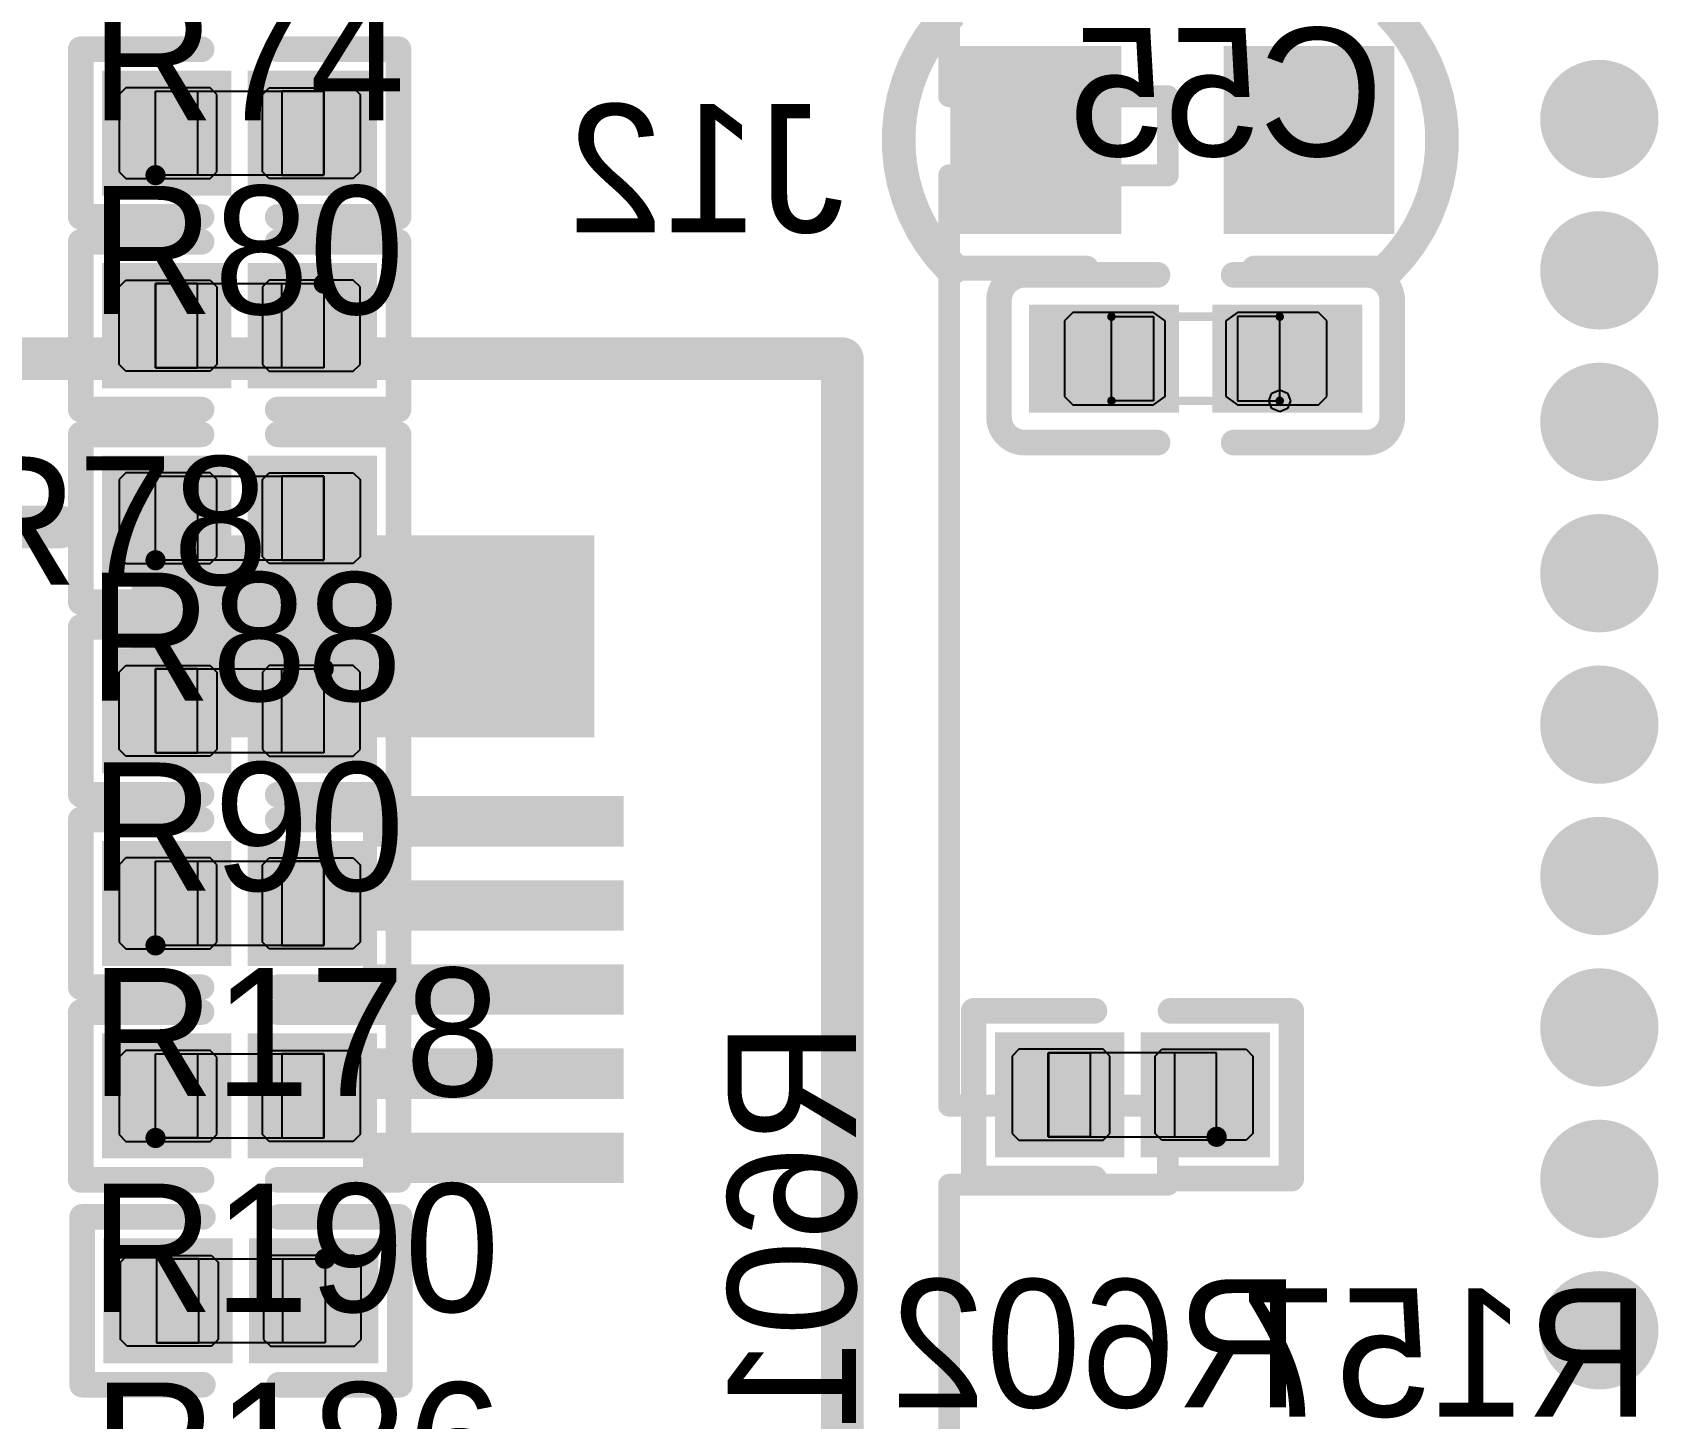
# Model space of a CAD drawing. Header units: millimetres. Extents: x 892 to 1144, y 1011 to 1123.
# Drawn here: x 937.96 to 947.63, y 1086.83 to 1095.06 of the extents above; entities that cross this region are included whole.
import ezdxf

# ---------------------------------------------------------------- set-up
doc = ezdxf.new("R2010")
doc.units = ezdxf.units.MM
for name, color, linetype in [('BottomLayer', 5, 'Continuous'), ('BottomOverlay', 54, 'Continuous'), ('BottomPaste', 16, 'Continuous'), ('BottomSolder', 6, 'Continuous'), ('Mechanical12', 56, 'Continuous'), ('Mechanical15', 56, 'Continuous'), ('Mechanical4', 56, 'Continuous'), ('Mechanical5', 56, 'Continuous'), ('Mechanical6', 56, 'Continuous'), ('TopLayer', 1, 'Continuous'), ('TopOverlay', 2, 'Continuous'), ('TopPaste', 8, 'Continuous'), ('TopSolder', 216, 'Continuous')]:
    doc.layers.add(name, color=color, linetype=linetype)

msp = doc.modelspace()

# ---------------------------------------------------------------- linework, layer by layer
at = {"layer": 'BottomLayer'}
for points in [[(944.3314, 1093.9678), (944.3314, 1094.8822), (943.5186, 1093.9678), (943.5186, 1094.8822)], [(945.9554, 1093.9678), (945.9554, 1094.8822), (945.1426, 1093.9678), (945.1426, 1094.8822)], [(944.725, 1093.395), (943.9349, 1093.395), (944.725, 1092.855), (943.9349, 1092.855)], [(945.8151, 1093.395), (945.025, 1093.395), (945.8151, 1092.855), (945.025, 1092.855)], [(941.3, 1090.875), (941.3, 1092.075), (938.55, 1090.875), (938.55, 1092.075)], [(941.475, 1090.225), (941.475, 1090.525), (939.925, 1090.225), (939.925, 1090.525)], [(941.475, 1089.725), (941.475, 1090.025), (939.925, 1089.725), (939.925, 1090.025)], [(941.475, 1089.225), (941.475, 1089.525), (939.925, 1089.225), (939.925, 1089.525)], [(941.475, 1088.725), (941.475, 1089.025), (939.925, 1088.725), (939.925, 1089.025)], [(944.35, 1089.02), (943.7844, 1089.02), (944.35, 1088.48), (943.7844, 1088.48)], [(945.2156, 1089.02), (944.65, 1089.02), (945.2156, 1088.48), (944.65, 1088.48)], [(941.475, 1088.225), (941.475, 1088.525), (939.925, 1088.225), (939.925, 1088.525)]]:
    msp.add_solid(points, dxfattribs=at)
at = {"layer": 'BottomOverlay'}
for points, const_width in [([(943.425, 1093.663, -0.414214), (943.425, 1095.187)], 0.2), ([(946.025, 1095.187, -0.414214), (946.025, 1093.663)], 0.2), ([(943.7063, 1093.4712, -0.414214), (943.8587, 1093.6236)], 0.1524), ([(945.8913, 1093.6236, -0.414214), (946.0437, 1093.4712)], 0.1524), ([(943.8587, 1092.6264, -0.414214), (943.7063, 1092.7788)], 0.1524), ([(946.0437, 1092.7788, -0.414214), (945.8913, 1092.6264)], 0.1524)]:
    msp.add_lwpolyline(points, format="xyb", dxfattribs=dict(at, const_width=const_width))
for points, const_width in [([(943.375, 1093.663, 1), (943.475, 1093.663, 1)], 0.1), ([(943.3875, 1093.663, 1), (943.4625, 1093.663, 1)], 0.075), ([(943.8206, 1093.6236, 1), (943.8968, 1093.6236, 1)], 0.0762), ([(943.8206, 1093.6236, 1), (943.8968, 1093.6236, 1)], 0.0762), ([(944.1875, 1093.663, 1), (944.2625, 1093.663, 1)], 0.075), ([(944.6107, 1093.6236, 1), (944.6869, 1093.6236, 1)], 0.0762), ([(945.0631, 1093.6236, 1), (945.1393, 1093.6236, 1)], 0.0762), ([(945.1875, 1093.663, 1), (945.2625, 1093.663, 1)], 0.075), ([(945.8532, 1093.6236, 1), (945.9294, 1093.6236, 1)], 0.0762), ([(945.8532, 1093.6236, 1), (945.9294, 1093.6236, 1)], 0.0762), ([(945.975, 1093.663, 1), (946.075, 1093.663, 1)], 0.1), ([(945.9875, 1093.663, 1), (946.0625, 1093.663, 1)], 0.075), ([(943.6682, 1093.4712, 1), (943.7444, 1093.4712, 1)], 0.0762), ([(943.6682, 1093.4712, 1), (943.7444, 1093.4712, 1)], 0.0762), ([(946.0056, 1093.4712, 1), (946.0818, 1093.4712, 1)], 0.0762), ([(946.0056, 1093.4712, 1), (946.0818, 1093.4712, 1)], 0.0762), ([(943.6682, 1092.7788, 1), (943.7444, 1092.7788, 1)], 0.0762), ([(943.6682, 1092.7788, 1), (943.7444, 1092.7788, 1)], 0.0762), ([(946.0056, 1092.7788, 1), (946.0818, 1092.7788, 1)], 0.0762), ([(946.0056, 1092.7788, 1), (946.0818, 1092.7788, 1)], 0.0762), ([(943.8206, 1092.6264, 1), (943.8968, 1092.6264, 1)], 0.0762), ([(943.8206, 1092.6264, 1), (943.8968, 1092.6264, 1)], 0.0762), ([(944.6107, 1092.6264, 1), (944.6869, 1092.6264, 1)], 0.0762), ([(945.0631, 1092.6264, 1), (945.1393, 1092.6264, 1)], 0.0762), ([(945.8532, 1092.6264, 1), (945.9294, 1092.6264, 1)], 0.0762), ([(945.8532, 1092.6264, 1), (945.9294, 1092.6264, 1)], 0.0762), ([(938.0615, 1092.125, 1), (938.1885, 1092.125, 1)], 0.127), ([(943.5177, 1089.2486, 1), (943.5939, 1089.2486, 1)], 0.0762), ([(943.5177, 1089.2486, 1), (943.5939, 1089.2486, 1)], 0.0762), ([(944.2357, 1089.2486, 1), (944.3119, 1089.2486, 1)], 0.0762), ([(944.6881, 1089.2486, 1), (944.7643, 1089.2486, 1)], 0.0762), ([(945.4061, 1089.2486, 1), (945.4823, 1089.2486, 1)], 0.0762), ([(945.4061, 1089.2486, 1), (945.4823, 1089.2486, 1)], 0.0762), ([(943.5177, 1088.2514, 1), (943.5939, 1088.2514, 1)], 0.0762), ([(943.5177, 1088.2514, 1), (943.5939, 1088.2514, 1)], 0.0762), ([(944.2357, 1088.2514, 1), (944.3119, 1088.2514, 1)], 0.0762), ([(944.6881, 1088.2514, 1), (944.7643, 1088.2514, 1)], 0.0762), ([(945.4061, 1088.2514, 1), (945.4823, 1088.2514, 1)], 0.0762), ([(945.4061, 1088.2514, 1), (945.4823, 1088.2514, 1)], 0.0762)]:
    msp.add_lwpolyline(points, format="xyb", close=True, dxfattribs=dict(at, const_width=const_width))
for points, const_width in [([(943.425, 1093.663), (944.225, 1093.663)], 0.15), ([(943.8587, 1093.6236), (944.6488, 1093.6236)], 0.1524), ([(945.1012, 1093.6236), (945.8913, 1093.6236)], 0.1524), ([(945.225, 1093.663), (946.025, 1093.663)], 0.15), ([(943.7063, 1092.7788), (943.7063, 1093.4712)], 0.1524), ([(946.0437, 1092.7788), (946.0437, 1093.4712)], 0.1524), ([(943.8587, 1092.6264), (944.6488, 1092.6264)], 0.1524), ([(945.1012, 1092.6264), (945.8913, 1092.6264)], 0.1524), ([(933.15, 1092.125), (938.125, 1092.125)], 0.254), ([(943.5558, 1088.2514), (943.5558, 1089.2486)], 0.1524), ([(943.5558, 1089.2486), (944.2738, 1089.2486)], 0.1524), ([(944.7262, 1089.2486), (945.4442, 1089.2486)], 0.1524), ([(945.4442, 1088.2514), (945.4442, 1089.2486)], 0.1524), ([(943.5558, 1088.2514), (944.2738, 1088.2514)], 0.1524), ([(944.7262, 1088.2514), (945.4442, 1088.2514)], 0.1524)]:
    msp.add_lwpolyline(points, dxfattribs=dict(at, const_width=const_width))
at = {"layer": 'BottomPaste'}
for p, q in [((944.145, 1093.4), (944.095, 1093.35)), ((944.625, 1093.4), (944.145, 1093.4)), ((944.695, 1093.35), (944.625, 1093.4)), ((945.125, 1093.4), (945.055, 1093.35)), ((945.605, 1093.4), (945.125, 1093.4)), ((945.655, 1093.35), (945.605, 1093.4)), ((944.095, 1093.35), (944.095, 1092.9)), ((944.695, 1092.9), (944.695, 1093.35)), ((945.055, 1093.35), (945.055, 1092.9)), ((945.655, 1092.9), (945.655, 1093.35)), ((944.095, 1092.9), (944.145, 1092.85)), ((944.145, 1092.85), (944.625, 1092.85)), ((944.625, 1092.85), (944.695, 1092.9)), ((945.055, 1092.9), (945.125, 1092.85)), ((945.125, 1092.85), (945.605, 1092.85)), ((945.605, 1092.85), (945.655, 1092.9)), ((943.8244, 1089.02), (943.7844, 1088.98)), ((943.7844, 1088.98), (943.7844, 1088.52)), ((944.325, 1089.02), (943.8244, 1089.02)), ((944.365, 1088.98), (944.325, 1089.02)), ((944.365, 1088.52), (944.365, 1088.98)), ((944.635, 1088.98), (944.675, 1089.02)), ((944.635, 1088.52), (944.635, 1088.98)), ((944.675, 1089.02), (945.1756, 1089.02)), ((945.1756, 1089.02), (945.2156, 1088.98)), ((945.2156, 1088.98), (945.2156, 1088.52)), ((943.7844, 1088.52), (943.8244, 1088.48)), ((943.8244, 1088.48), (944.325, 1088.48)), ((944.325, 1088.48), (944.365, 1088.52)), ((944.675, 1088.48), (944.635, 1088.52)), ((945.1756, 1088.48), (944.675, 1088.48)), ((945.2156, 1088.52), (945.1756, 1088.48))]:
    msp.add_line(p, q, dxfattribs=at)
for points in [[(944.3314, 1093.9678), (944.3314, 1094.8822), (943.5186, 1093.9678), (943.5186, 1094.8822)], [(945.9554, 1093.9678), (945.9554, 1094.8822), (945.1426, 1093.9678), (945.1426, 1094.8822)], [(944.725, 1093.395), (943.9349, 1093.395), (944.725, 1092.855), (943.9349, 1092.855)], [(945.8151, 1093.395), (945.025, 1093.395), (945.8151, 1092.855), (945.025, 1092.855)], [(941.3, 1090.875), (941.3, 1092.075), (938.55, 1090.875), (938.55, 1092.075)], [(941.475, 1090.225), (941.475, 1090.525), (939.925, 1090.225), (939.925, 1090.525)], [(941.475, 1089.725), (941.475, 1090.025), (939.925, 1089.725), (939.925, 1090.025)], [(941.475, 1089.225), (941.475, 1089.525), (939.925, 1089.225), (939.925, 1089.525)], [(941.475, 1088.725), (941.475, 1089.025), (939.925, 1088.725), (939.925, 1089.025)], [(944.35, 1089.02), (943.7844, 1089.02), (944.35, 1088.48), (943.7844, 1088.48)], [(945.2156, 1089.02), (944.65, 1089.02), (945.2156, 1088.48), (944.65, 1088.48)], [(941.475, 1088.225), (941.475, 1088.525), (939.925, 1088.225), (939.925, 1088.525)]]:
    msp.add_solid(points, dxfattribs=at)
at = {"layer": 'BottomSolder'}
for points in [[(944.433, 1093.8662), (944.433, 1094.9838), (943.417, 1093.8662), (943.417, 1094.9838)], [(946.057, 1093.8662), (946.057, 1094.9838), (945.041, 1093.8662), (945.041, 1094.9838)], [(944.7758, 1093.4458), (943.8841, 1093.4458), (944.7758, 1092.8042), (943.8841, 1092.8042)], [(945.8659, 1093.4458), (944.9742, 1093.4458), (945.8659, 1092.8042), (944.9742, 1092.8042)], [(941.3, 1090.875), (941.3, 1092.075), (938.55, 1090.875), (938.55, 1092.075)], [(941.475, 1090.225), (941.475, 1090.525), (939.925, 1090.225), (939.925, 1090.525)], [(941.475, 1089.725), (941.475, 1090.025), (939.925, 1089.725), (939.925, 1090.025)], [(941.475, 1089.225), (941.475, 1089.525), (939.925, 1089.225), (939.925, 1089.525)], [(944.4516, 1089.1216), (943.6828, 1089.1216), (944.4516, 1088.3784), (943.6828, 1088.3784)], [(945.3172, 1089.1216), (944.5484, 1089.1216), (945.3172, 1088.3784), (944.5484, 1088.3784)], [(941.475, 1088.725), (941.475, 1089.025), (939.925, 1088.725), (939.925, 1089.025)], [(941.475, 1088.225), (941.475, 1088.525), (939.925, 1088.225), (939.925, 1088.525)]]:
    msp.add_solid(points, dxfattribs=at)
at = {"layer": 'Mechanical12', "const_width": 0.254}
for points in [[(931.375, 1093.125), (942.775, 1093.125)], [(942.775, 1069.125), (942.775, 1093.125)]]:
    msp.add_lwpolyline(points, dxfattribs=at)
at = {"layer": 'Mechanical12', "const_width": 0.127}
msp.add_lwpolyline([(942.7115, 1093.125, 1), (942.8385, 1093.125, 1)], format="xyb", close=True, dxfattribs=at)
msp.add_lwpolyline([(942.7115, 1093.125, 1), (942.8385, 1093.125, 1)], format="xyb", close=True, dxfattribs=at)
at = {"layer": 'Mechanical15'}
for p, q in [((944.375, 1092.875), (944.375, 1093.375)), ((944.375, 1093.375), (944.625, 1093.375)), ((944.625, 1093.375), (944.625, 1092.875)), ((945.375, 1093.375), (945.125, 1093.375)), ((945.125, 1093.375), (945.125, 1092.875)), ((945.375, 1092.875), (945.375, 1093.375)), ((945.3101, 1092.875), (945.3291, 1092.9209)), ((945.3291, 1092.9209), (945.375, 1092.9399)), ((945.375, 1092.9399), (945.4209, 1092.9209)), ((945.4209, 1092.9209), (945.4399, 1092.875)), ((944.625, 1092.875), (944.375, 1092.875)), ((945.125, 1092.875), (945.375, 1092.875)), ((945.3101, 1092.875), (945.3101, 1092.875)), ((945.3291, 1092.8291), (945.3101, 1092.875)), ((945.375, 1092.81), (945.3291, 1092.8291)), ((945.4209, 1092.8291), (945.375, 1092.81)), ((945.4399, 1092.875), (945.4209, 1092.8291)), ((945.4399, 1092.875), (945.4399, 1092.875))]:
    msp.add_line(p, q, dxfattribs=at)
at = {"layer": 'Mechanical15', "const_width": 0.0508}
for points in [[(944.375, 1092.875), (944.375, 1093.375)], [(944.375, 1093.375), (945.375, 1093.375)], [(945.375, 1092.875), (945.375, 1093.375)], [(944.375, 1092.875), (945.375, 1092.875)]]:
    msp.add_lwpolyline(points, dxfattribs=at)
at = {"layer": 'Mechanical15', "const_width": 0.0254}
for points in [[(944.3623, 1093.375, 1), (944.3877, 1093.375, 1)], [(944.3623, 1093.375, 1), (944.3877, 1093.375, 1)], [(945.3623, 1093.375, 1), (945.3877, 1093.375, 1)], [(945.3623, 1093.375, 1), (945.3877, 1093.375, 1)], [(944.3623, 1092.875, 1), (944.3877, 1092.875, 1)], [(944.3623, 1092.875, 1), (944.3877, 1092.875, 1)], [(945.3623, 1092.875, 1), (945.3877, 1092.875, 1)], [(945.3623, 1092.875, 1), (945.3877, 1092.875, 1)]]:
    msp.add_lwpolyline(points, format="xyb", close=True, dxfattribs=at)
at = {"layer": 'Mechanical4'}
for p, q in [((938.6923, 1094.2159), (938.6923, 1094.716)), ((938.6923, 1094.716), (939.6923, 1094.716)), ((939.6923, 1094.716), (939.6923, 1094.2159)), ((939.6923, 1094.2159), (938.6923, 1094.2159)), ((938.6921, 1093.5716), (939.6921, 1093.5716)), ((938.6921, 1093.0715), (938.6921, 1093.5716)), ((939.6921, 1093.5716), (939.6921, 1093.0715)), ((939.6921, 1093.0715), (938.6921, 1093.0715)), ((938.6923, 1091.9266), (938.6923, 1092.4267)), ((938.6923, 1092.4267), (939.6923, 1092.4267)), ((939.6923, 1092.4267), (939.6923, 1091.9266)), ((939.6923, 1091.9266), (938.6923, 1091.9266)), ((938.6921, 1091.2823), (939.6921, 1091.2823)), ((938.6921, 1090.7822), (938.6921, 1091.2823)), ((939.6921, 1091.2823), (939.6921, 1090.7822)), ((939.6921, 1090.7822), (938.6921, 1090.7822)), ((938.6923, 1089.6373), (938.6923, 1090.1375)), ((938.6923, 1090.1375), (939.6923, 1090.1375)), ((939.6923, 1090.1375), (939.6923, 1089.6373)), ((939.6923, 1089.6373), (938.6923, 1089.6373)), ((938.6923, 1088.4927), (938.6923, 1088.9928)), ((938.6923, 1088.9928), (939.6923, 1088.9928)), ((939.6923, 1088.9928), (939.6923, 1088.4927)), ((944.9999, 1088.9999), (943.9999, 1088.9999)), ((943.9999, 1088.9999), (943.9999, 1088.4998)), ((944.9999, 1088.4998), (944.9999, 1088.9999)), ((939.6923, 1088.4927), (938.6923, 1088.4927)), ((943.9999, 1088.4998), (944.9999, 1088.4998)), ((938.6999, 1087.7752), (939.6999, 1087.7752)), ((938.6999, 1087.2751), (938.6999, 1087.7752)), ((939.6999, 1087.7752), (939.6999, 1087.2751)), ((939.6999, 1087.2751), (938.6999, 1087.2751))]:
    msp.add_line(p, q, dxfattribs=at)
at = {"layer": 'Mechanical5'}
for p, q in [((938.6922, 1094.2161), (938.6922, 1094.7161)), ((938.6922, 1094.7161), (938.9422, 1094.7161)), ((938.9422, 1094.7161), (938.9422, 1094.2161)), ((939.6932, 1094.7161), (939.4432, 1094.7161)), ((939.4432, 1094.7161), (939.4432, 1094.2161)), ((939.6932, 1094.2161), (939.6932, 1094.7161)), ((938.9422, 1094.2161), (938.6922, 1094.2161)), ((939.4432, 1094.2161), (939.6932, 1094.2161)), ((938.9412, 1093.5715), (938.6912, 1093.5715)), ((938.6912, 1093.5715), (938.6912, 1093.0714)), ((938.9412, 1093.0714), (938.9412, 1093.5715)), ((939.4422, 1093.5715), (939.6922, 1093.5715)), ((939.4422, 1093.0714), (939.4422, 1093.5715)), ((939.6922, 1093.5715), (939.6922, 1093.0714)), ((938.6912, 1093.0714), (938.9412, 1093.0714)), ((939.6922, 1093.0714), (939.4422, 1093.0714)), ((938.6922, 1091.9268), (938.6922, 1092.4268)), ((938.6922, 1092.4268), (938.9422, 1092.4268)), ((938.9422, 1092.4268), (938.9422, 1091.9268)), ((939.6932, 1092.4268), (939.4432, 1092.4268)), ((939.4432, 1092.4268), (939.4432, 1091.9268)), ((939.6932, 1091.9268), (939.6932, 1092.4268)), ((938.9422, 1091.9268), (938.6922, 1091.9268)), ((939.4432, 1091.9268), (939.6932, 1091.9268)), ((938.9412, 1091.2822), (938.6912, 1091.2822)), ((938.6912, 1091.2822), (938.6912, 1090.7821)), ((938.9412, 1090.7821), (938.9412, 1091.2822)), ((939.4422, 1091.2822), (939.6922, 1091.2822)), ((939.4422, 1090.7821), (939.4422, 1091.2822)), ((939.6922, 1091.2822), (939.6922, 1090.7821)), ((938.6912, 1090.7821), (938.9412, 1090.7821)), ((939.6922, 1090.7821), (939.4422, 1090.7821)), ((938.6922, 1089.6375), (938.6922, 1090.1375)), ((938.6922, 1090.1375), (938.9422, 1090.1375)), ((938.9422, 1090.1375), (938.9422, 1089.6375)), ((939.6932, 1090.1375), (939.4432, 1090.1375)), ((939.4432, 1090.1375), (939.4432, 1089.6375)), ((939.6932, 1089.6375), (939.6932, 1090.1375)), ((938.9422, 1089.6375), (938.6922, 1089.6375)), ((939.4432, 1089.6375), (939.6932, 1089.6375)), ((938.6922, 1088.4929), (938.6922, 1088.9929)), ((938.6922, 1088.9929), (938.9422, 1088.9929)), ((938.9422, 1088.9929), (938.9422, 1088.4929)), ((939.6932, 1088.9929), (939.4432, 1088.9929)), ((939.4432, 1088.9929), (939.4432, 1088.4929)), ((939.6932, 1088.4929), (939.6932, 1088.9929)), ((943.999, 1088.5), (943.999, 1089)), ((943.999, 1089), (944.249, 1089)), ((944.249, 1089), (944.249, 1088.5)), ((945, 1089), (944.75, 1089)), ((944.75, 1089), (944.75, 1088.5)), ((945, 1088.5), (945, 1089)), ((938.9422, 1088.4929), (938.6922, 1088.4929)), ((939.4432, 1088.4929), (939.6932, 1088.4929)), ((944.249, 1088.5), (943.999, 1088.5)), ((944.75, 1088.5), (945, 1088.5)), ((938.949, 1087.775), (938.699, 1087.775)), ((938.699, 1087.775), (938.699, 1087.275)), ((938.949, 1087.275), (938.949, 1087.775)), ((939.45, 1087.775), (939.7, 1087.775)), ((939.45, 1087.275), (939.45, 1087.775)), ((939.7, 1087.775), (939.7, 1087.275)), ((938.699, 1087.275), (938.949, 1087.275)), ((939.7, 1087.275), (939.45, 1087.275))]:
    msp.add_line(p, q, dxfattribs=at)
at = {"layer": 'Mechanical6'}
for points, const_width in [([(938.7223, 1094.2161, 1), (938.6623, 1094.2161, 1)], 0.06), ([(938.6473, 1094.2161, 1), (938.6773, 1094.2161, 1)], 0.03), ([(938.7073, 1094.2161, 1), (938.7373, 1094.2161, 1)], 0.03), ([(939.722, 1093.5714, 1), (939.6621, 1093.5714, 1)], 0.06), ([(939.6471, 1093.5714, 1), (939.6771, 1093.5714, 1)], 0.03), ([(939.707, 1093.5714, 1), (939.737, 1093.5714, 1)], 0.03), ([(938.7223, 1091.9269, 1), (938.6623, 1091.9269, 1)], 0.06), ([(938.6473, 1091.9269, 1), (938.6773, 1091.9269, 1)], 0.03), ([(938.7073, 1091.9269, 1), (938.7373, 1091.9269, 1)], 0.03), ([(939.722, 1091.2821, 1), (939.6621, 1091.2821, 1)], 0.06), ([(939.6471, 1091.2821, 1), (939.6771, 1091.2821, 1)], 0.03), ([(939.707, 1091.2821, 1), (939.737, 1091.2821, 1)], 0.03), ([(938.7223, 1089.6376, 1), (938.6623, 1089.6376, 1)], 0.06), ([(938.6473, 1089.6376, 1), (938.6773, 1089.6376, 1)], 0.03), ([(938.7073, 1089.6376, 1), (938.7373, 1089.6376, 1)], 0.03), ([(938.7223, 1088.4929, 1), (938.6623, 1088.4929, 1)], 0.06), ([(945.0298, 1088.5001, 1), (944.9699, 1088.5001, 1)], 0.06), ([(938.6473, 1088.4929, 1), (938.6773, 1088.4929, 1)], 0.03), ([(938.7073, 1088.4929, 1), (938.7373, 1088.4929, 1)], 0.03), ([(944.9549, 1088.5001, 1), (944.9849, 1088.5001, 1)], 0.03), ([(945.0148, 1088.5001, 1), (945.0448, 1088.5001, 1)], 0.03), ([(939.7298, 1087.7749, 1), (939.6699, 1087.7749, 1)], 0.06), ([(939.6549, 1087.7749, 1), (939.6849, 1087.7749, 1)], 0.03), ([(939.7148, 1087.7749, 1), (939.7448, 1087.7749, 1)], 0.03)]:
    msp.add_lwpolyline(points, format="xyb", close=True, dxfattribs=dict(at, const_width=const_width))
at = {"layer": 'TopLayer', "const_width": 0.2501}
for points in [[(947.15, 1094.55, 1), (947.4001, 1094.55, 1)], [(947.15, 1093.6501, 1), (947.4001, 1093.6501, 1)], [(947.15, 1092.7499, 1), (947.4001, 1092.7499, 1)], [(947.15, 1091.85, 1), (947.4001, 1091.85, 1)], [(947.15, 1090.9501, 1), (947.4001, 1090.9501, 1)], [(947.15, 1090.0499, 1), (947.4001, 1090.0499, 1)], [(947.15, 1089.15, 1), (947.4001, 1089.15, 1)], [(947.15, 1088.2501, 1), (947.4001, 1088.2501, 1)], [(947.15, 1087.3499, 1), (947.4001, 1087.3499, 1)]]:
    msp.add_lwpolyline(points, format="xyb", close=True, dxfattribs=at)
at = {"layer": 'TopLayer'}
for points in [[(938.4765, 1094.1961), (939.0422, 1094.1961), (938.4765, 1094.7361), (939.0422, 1094.7361)], [(939.3422, 1094.1961), (939.9078, 1094.1961), (939.3422, 1094.7361), (939.9078, 1094.7361)], [(939.0422, 1093.5914), (938.4765, 1093.5914), (939.0422, 1093.0514), (938.4765, 1093.0514)], [(939.9078, 1093.5914), (939.3422, 1093.5914), (939.9078, 1093.0514), (939.3422, 1093.0514)], [(938.4765, 1091.9068), (939.0422, 1091.9068), (938.4765, 1092.4468), (939.0422, 1092.4468)], [(939.3422, 1091.9068), (939.9078, 1091.9068), (939.3422, 1092.4468), (939.9078, 1092.4468)], [(939.0422, 1091.3022), (938.4765, 1091.3022), (939.0422, 1090.7622), (938.4765, 1090.7622)], [(939.9078, 1091.3022), (939.3422, 1091.3022), (939.9078, 1090.7622), (939.3422, 1090.7622)], [(938.4765, 1089.6175), (939.0422, 1089.6175), (938.4765, 1090.1575), (939.0422, 1090.1575)], [(939.3422, 1089.6175), (939.9078, 1089.6175), (939.3422, 1090.1575), (939.9078, 1090.1575)], [(938.4765, 1088.4729), (939.0422, 1088.4729), (938.4765, 1089.0129), (939.0422, 1089.0129)], [(939.3422, 1088.4729), (939.9078, 1088.4729), (939.3422, 1089.0129), (939.9078, 1089.0129)], [(939.05, 1087.795), (938.4844, 1087.795), (939.05, 1087.255), (938.4844, 1087.255)], [(939.9156, 1087.795), (939.35, 1087.795), (939.9156, 1087.255), (939.35, 1087.255)]]:
    msp.add_solid(points, dxfattribs=at)
at = {"layer": 'TopOverlay'}
for points, const_width in [([(943.4099, 1094.6849), (943.4099, 1100.215)], 0.13), ([(938.2479, 1093.9675), (938.2479, 1094.9647)], 0.1524), ([(938.2479, 1094.9647), (938.966, 1094.9647)], 0.1524), ([(939.4184, 1094.9647), (940.1364, 1094.9647)], 0.1524), ([(940.1364, 1093.9675), (940.1364, 1094.9647)], 0.1524), ([(943.4099, 1094.6849), (944.7099, 1094.6849)], 0.13), ([(944.7099, 1094.215), (944.7099, 1094.6849)], 0.13), ([(943.4099, 1094.215), (944.7099, 1094.215)], 0.13), ([(943.4099, 1088.6849), (943.4099, 1094.215)], 0.13), ([(938.2479, 1093.9675), (938.966, 1093.9675)], 0.1524), ([(939.4184, 1093.9675), (940.1364, 1093.9675)], 0.1524), ([(938.2479, 1093.82), (938.966, 1093.82)], 0.1524), ([(938.2479, 1092.8228), (938.2479, 1093.82)], 0.1524), ([(939.4184, 1093.82), (940.1364, 1093.82)], 0.1524), ([(940.1364, 1092.8228), (940.1364, 1093.82)], 0.1524), ([(938.2479, 1092.8228), (938.966, 1092.8228)], 0.1524), ([(939.4184, 1092.8228), (940.1364, 1092.8228)], 0.1524), ([(938.2479, 1091.6782), (938.2479, 1092.6754)], 0.1524), ([(938.2479, 1092.6754), (938.966, 1092.6754)], 0.1524), ([(939.4184, 1092.6754), (940.1364, 1092.6754)], 0.1524), ([(940.1364, 1091.6782), (940.1364, 1092.6754)], 0.1524), ([(938.2479, 1091.6782), (938.966, 1091.6782)], 0.1524), ([(939.4184, 1091.6782), (940.1364, 1091.6782)], 0.1524), ([(938.2479, 1091.5308), (938.966, 1091.5308)], 0.1524), ([(938.2479, 1090.5336), (938.2479, 1091.5308)], 0.1524), ([(939.4184, 1091.5308), (940.1364, 1091.5308)], 0.1524), ([(940.1364, 1090.5336), (940.1364, 1091.5308)], 0.1524), ([(938.2479, 1090.5336), (938.966, 1090.5336)], 0.1524), ([(939.4184, 1090.5336), (940.1364, 1090.5336)], 0.1524), ([(938.2479, 1089.3889), (938.2479, 1090.3861)], 0.1524), ([(938.2479, 1090.3861), (938.966, 1090.3861)], 0.1524), ([(939.4184, 1090.3861), (940.1364, 1090.3861)], 0.1524), ([(940.1364, 1089.3889), (940.1364, 1090.3861)], 0.1524), ([(938.2479, 1089.3889), (938.966, 1089.3889)], 0.1524), ([(939.4184, 1089.3889), (940.1364, 1089.3889)], 0.1524), ([(938.2479, 1088.2443), (938.2479, 1089.2415)], 0.1524), ([(938.2479, 1089.2415), (938.966, 1089.2415)], 0.1524), ([(939.4184, 1089.2415), (940.1364, 1089.2415)], 0.1524), ([(940.1364, 1088.2443), (940.1364, 1089.2415)], 0.1524), ([(943.4099, 1088.6849), (944.7099, 1088.6849)], 0.13), ([(944.7099, 1088.215), (944.7099, 1088.6849)], 0.13), ([(938.2479, 1088.2443), (938.966, 1088.2443)], 0.1524), ([(939.4184, 1088.2443), (940.1364, 1088.2443)], 0.1524), ([(943.4099, 1088.215), (944.7099, 1088.215)], 0.13), ([(943.4099, 1082.6849), (943.4099, 1088.215)], 0.13), ([(938.2558, 1088.0236), (938.9738, 1088.0236)], 0.1524), ([(938.2558, 1087.0264), (938.2558, 1088.0236)], 0.1524), ([(939.4262, 1088.0236), (940.1442, 1088.0236)], 0.1524), ([(940.1442, 1087.0264), (940.1442, 1088.0236)], 0.1524), ([(938.2558, 1087.0264), (938.9738, 1087.0264)], 0.1524), ([(939.4262, 1087.0264), (940.1442, 1087.0264)], 0.1524)]:
    msp.add_lwpolyline(points, dxfattribs=dict(at, const_width=const_width))
for points, const_width in [([(938.2098, 1094.9647, 1), (938.286, 1094.9647, 1)], 0.0762), ([(938.2098, 1094.9647, 1), (938.286, 1094.9647, 1)], 0.0762), ([(938.9279, 1094.9647, 1), (939.0041, 1094.9647, 1)], 0.0762), ([(939.3803, 1094.9647, 1), (939.4565, 1094.9647, 1)], 0.0762), ([(940.0983, 1094.9647, 1), (940.1745, 1094.9647, 1)], 0.0762), ([(940.0983, 1094.9647, 1), (940.1745, 1094.9647, 1)], 0.0762), ([(943.3774, 1094.6849, 1), (943.4424, 1094.6849, 1)], 0.065), ([(943.3774, 1094.6849, 1), (943.4424, 1094.6849, 1)], 0.065), ([(944.6774, 1094.6849, 1), (944.7424, 1094.6849, 1)], 0.065), ([(944.6774, 1094.6849, 1), (944.7424, 1094.6849, 1)], 0.065), ([(943.3774, 1094.215, 1), (943.4424, 1094.215, 1)], 0.065), ([(943.3774, 1094.215, 1), (943.4424, 1094.215, 1)], 0.065), ([(944.6774, 1094.215, 1), (944.7424, 1094.215, 1)], 0.065), ([(944.6774, 1094.215, 1), (944.7424, 1094.215, 1)], 0.065), ([(938.2098, 1093.9675, 1), (938.286, 1093.9675, 1)], 0.0762), ([(938.2098, 1093.9675, 1), (938.286, 1093.9675, 1)], 0.0762), ([(938.9279, 1093.9675, 1), (939.0041, 1093.9675, 1)], 0.0762), ([(939.3803, 1093.9675, 1), (939.4565, 1093.9675, 1)], 0.0762), ([(940.0983, 1093.9675, 1), (940.1745, 1093.9675, 1)], 0.0762), ([(940.0983, 1093.9675, 1), (940.1745, 1093.9675, 1)], 0.0762), ([(938.2098, 1093.82, 1), (938.286, 1093.82, 1)], 0.0762), ([(938.2098, 1093.82, 1), (938.286, 1093.82, 1)], 0.0762), ([(938.9279, 1093.82, 1), (939.0041, 1093.82, 1)], 0.0762), ([(939.3803, 1093.82, 1), (939.4565, 1093.82, 1)], 0.0762), ([(940.0983, 1093.82, 1), (940.1745, 1093.82, 1)], 0.0762), ([(940.0983, 1093.82, 1), (940.1745, 1093.82, 1)], 0.0762), ([(938.2098, 1092.8228, 1), (938.286, 1092.8228, 1)], 0.0762), ([(938.2098, 1092.8228, 1), (938.286, 1092.8228, 1)], 0.0762), ([(938.9279, 1092.8228, 1), (939.0041, 1092.8228, 1)], 0.0762), ([(939.3803, 1092.8228, 1), (939.4565, 1092.8228, 1)], 0.0762), ([(940.0983, 1092.8228, 1), (940.1745, 1092.8228, 1)], 0.0762), ([(940.0983, 1092.8228, 1), (940.1745, 1092.8228, 1)], 0.0762), ([(938.2098, 1092.6754, 1), (938.286, 1092.6754, 1)], 0.0762), ([(938.2098, 1092.6754, 1), (938.286, 1092.6754, 1)], 0.0762), ([(938.9279, 1092.6754, 1), (939.0041, 1092.6754, 1)], 0.0762), ([(939.3803, 1092.6754, 1), (939.4565, 1092.6754, 1)], 0.0762), ([(940.0983, 1092.6754, 1), (940.1745, 1092.6754, 1)], 0.0762), ([(940.0983, 1092.6754, 1), (940.1745, 1092.6754, 1)], 0.0762), ([(938.2098, 1091.6782, 1), (938.286, 1091.6782, 1)], 0.0762), ([(938.2098, 1091.6782, 1), (938.286, 1091.6782, 1)], 0.0762), ([(938.9279, 1091.6782, 1), (939.0041, 1091.6782, 1)], 0.0762), ([(939.3803, 1091.6782, 1), (939.4565, 1091.6782, 1)], 0.0762), ([(940.0983, 1091.6782, 1), (940.1745, 1091.6782, 1)], 0.0762), ([(940.0983, 1091.6782, 1), (940.1745, 1091.6782, 1)], 0.0762), ([(938.2098, 1091.5308, 1), (938.286, 1091.5308, 1)], 0.0762), ([(938.2098, 1091.5308, 1), (938.286, 1091.5308, 1)], 0.0762), ([(938.9279, 1091.5308, 1), (939.0041, 1091.5308, 1)], 0.0762), ([(939.3803, 1091.5308, 1), (939.4565, 1091.5308, 1)], 0.0762), ([(940.0983, 1091.5308, 1), (940.1745, 1091.5308, 1)], 0.0762), ([(940.0983, 1091.5308, 1), (940.1745, 1091.5308, 1)], 0.0762), ([(938.2098, 1090.5336, 1), (938.286, 1090.5336, 1)], 0.0762), ([(938.2098, 1090.5336, 1), (938.286, 1090.5336, 1)], 0.0762), ([(938.9279, 1090.5336, 1), (939.0041, 1090.5336, 1)], 0.0762), ([(939.3803, 1090.5336, 1), (939.4565, 1090.5336, 1)], 0.0762), ([(940.0983, 1090.5336, 1), (940.1745, 1090.5336, 1)], 0.0762), ([(940.0983, 1090.5336, 1), (940.1745, 1090.5336, 1)], 0.0762), ([(938.2098, 1090.3861, 1), (938.286, 1090.3861, 1)], 0.0762), ([(938.2098, 1090.3861, 1), (938.286, 1090.3861, 1)], 0.0762), ([(938.9279, 1090.3861, 1), (939.0041, 1090.3861, 1)], 0.0762), ([(939.3803, 1090.3861, 1), (939.4565, 1090.3861, 1)], 0.0762), ([(940.0983, 1090.3861, 1), (940.1745, 1090.3861, 1)], 0.0762), ([(940.0983, 1090.3861, 1), (940.1745, 1090.3861, 1)], 0.0762), ([(938.2098, 1089.3889, 1), (938.286, 1089.3889, 1)], 0.0762), ([(938.2098, 1089.3889, 1), (938.286, 1089.3889, 1)], 0.0762), ([(938.9279, 1089.3889, 1), (939.0041, 1089.3889, 1)], 0.0762), ([(939.3803, 1089.3889, 1), (939.4565, 1089.3889, 1)], 0.0762), ([(940.0983, 1089.3889, 1), (940.1745, 1089.3889, 1)], 0.0762), ([(940.0983, 1089.3889, 1), (940.1745, 1089.3889, 1)], 0.0762), ([(938.2098, 1089.2415, 1), (938.286, 1089.2415, 1)], 0.0762), ([(938.2098, 1089.2415, 1), (938.286, 1089.2415, 1)], 0.0762), ([(938.9279, 1089.2415, 1), (939.0041, 1089.2415, 1)], 0.0762), ([(939.3803, 1089.2415, 1), (939.4565, 1089.2415, 1)], 0.0762), ([(940.0983, 1089.2415, 1), (940.1745, 1089.2415, 1)], 0.0762), ([(940.0983, 1089.2415, 1), (940.1745, 1089.2415, 1)], 0.0762), ([(943.3774, 1088.6849, 1), (943.4424, 1088.6849, 1)], 0.065), ([(943.3774, 1088.6849, 1), (943.4424, 1088.6849, 1)], 0.065), ([(944.6774, 1088.6849, 1), (944.7424, 1088.6849, 1)], 0.065), ([(944.6774, 1088.6849, 1), (944.7424, 1088.6849, 1)], 0.065), ([(938.2098, 1088.2443, 1), (938.286, 1088.2443, 1)], 0.0762), ([(938.2098, 1088.2443, 1), (938.286, 1088.2443, 1)], 0.0762), ([(938.9279, 1088.2443, 1), (939.0041, 1088.2443, 1)], 0.0762), ([(939.3803, 1088.2443, 1), (939.4565, 1088.2443, 1)], 0.0762), ([(940.0983, 1088.2443, 1), (940.1745, 1088.2443, 1)], 0.0762), ([(940.0983, 1088.2443, 1), (940.1745, 1088.2443, 1)], 0.0762), ([(943.3774, 1088.215, 1), (943.4424, 1088.215, 1)], 0.065), ([(943.3774, 1088.215, 1), (943.4424, 1088.215, 1)], 0.065), ([(944.6774, 1088.215, 1), (944.7424, 1088.215, 1)], 0.065), ([(944.6774, 1088.215, 1), (944.7424, 1088.215, 1)], 0.065), ([(938.2177, 1088.0236, 1), (938.2939, 1088.0236, 1)], 0.0762), ([(938.2177, 1088.0236, 1), (938.2939, 1088.0236, 1)], 0.0762), ([(938.9357, 1088.0236, 1), (939.0119, 1088.0236, 1)], 0.0762), ([(939.3881, 1088.0236, 1), (939.4643, 1088.0236, 1)], 0.0762), ([(940.1061, 1088.0236, 1), (940.1823, 1088.0236, 1)], 0.0762), ([(940.1061, 1088.0236, 1), (940.1823, 1088.0236, 1)], 0.0762), ([(938.2177, 1087.0264, 1), (938.2939, 1087.0264, 1)], 0.0762), ([(938.2177, 1087.0264, 1), (938.2939, 1087.0264, 1)], 0.0762), ([(938.9357, 1087.0264, 1), (939.0119, 1087.0264, 1)], 0.0762), ([(939.3881, 1087.0264, 1), (939.4643, 1087.0264, 1)], 0.0762), ([(940.1061, 1087.0264, 1), (940.1823, 1087.0264, 1)], 0.0762), ([(940.1061, 1087.0264, 1), (940.1823, 1087.0264, 1)], 0.0762)]:
    msp.add_lwpolyline(points, format="xyb", close=True, dxfattribs=dict(at, const_width=const_width))
at = {"layer": 'TopPaste'}
for p, q in [((938.5165, 1094.7361), (938.4765, 1094.6961)), ((938.4765, 1094.6961), (938.4765, 1094.2361)), ((939.0172, 1094.7361), (938.5165, 1094.7361)), ((939.0572, 1094.6961), (939.0172, 1094.7361)), ((939.0572, 1094.2361), (939.0572, 1094.6961)), ((939.3272, 1094.6961), (939.3672, 1094.7361)), ((939.3272, 1094.2361), (939.3272, 1094.6961)), ((939.3672, 1094.7361), (939.8678, 1094.7361)), ((939.8678, 1094.7361), (939.9078, 1094.6961)), ((939.9078, 1094.6961), (939.9078, 1094.2361)), ((938.4765, 1094.2361), (938.5165, 1094.1961)), ((938.5165, 1094.1961), (939.0172, 1094.1961)), ((939.0172, 1094.1961), (939.0572, 1094.2361)), ((939.3672, 1094.1961), (939.3272, 1094.2361)), ((939.8678, 1094.1961), (939.3672, 1094.1961)), ((939.9078, 1094.2361), (939.8678, 1094.1961)), ((938.4765, 1093.5514), (938.5165, 1093.5914)), ((938.5165, 1093.5914), (939.0172, 1093.5914)), ((939.0172, 1093.5914), (939.0572, 1093.5514)), ((939.3672, 1093.5914), (939.3272, 1093.5514)), ((939.8678, 1093.5914), (939.3672, 1093.5914)), ((939.9078, 1093.5514), (939.8678, 1093.5914)), ((938.4765, 1093.0914), (938.4765, 1093.5514)), ((939.0572, 1093.5514), (939.0572, 1093.0914)), ((939.3272, 1093.5514), (939.3272, 1093.0914)), ((939.9078, 1093.0914), (939.9078, 1093.5514)), ((938.5165, 1093.0514), (938.4765, 1093.0914)), ((939.0172, 1093.0514), (938.5165, 1093.0514)), ((939.0572, 1093.0914), (939.0172, 1093.0514)), ((939.3272, 1093.0914), (939.3672, 1093.0514)), ((939.3672, 1093.0514), (939.8678, 1093.0514)), ((939.8678, 1093.0514), (939.9078, 1093.0914)), ((938.5165, 1092.4468), (938.4765, 1092.4068)), ((939.0172, 1092.4468), (938.5165, 1092.4468)), ((939.0572, 1092.4068), (939.0172, 1092.4468)), ((939.3272, 1092.4068), (939.3672, 1092.4468)), ((939.3672, 1092.4468), (939.8678, 1092.4468)), ((939.8678, 1092.4468), (939.9078, 1092.4068)), ((938.4765, 1092.4068), (938.4765, 1091.9468)), ((939.0572, 1091.9468), (939.0572, 1092.4068)), ((939.3272, 1091.9468), (939.3272, 1092.4068)), ((939.9078, 1092.4068), (939.9078, 1091.9468)), ((938.4765, 1091.9468), (938.5165, 1091.9068)), ((939.0172, 1091.9068), (939.0572, 1091.9468)), ((939.3672, 1091.9068), (939.3272, 1091.9468)), ((939.9078, 1091.9468), (939.8678, 1091.9068)), ((938.5165, 1091.9068), (939.0172, 1091.9068)), ((939.8678, 1091.9068), (939.3672, 1091.9068)), ((938.4765, 1091.2622), (938.5165, 1091.3022)), ((938.4765, 1090.8022), (938.4765, 1091.2622)), ((938.5165, 1091.3022), (939.0172, 1091.3022)), ((939.0172, 1091.3022), (939.0572, 1091.2622)), ((939.0572, 1091.2622), (939.0572, 1090.8022)), ((939.3672, 1091.3022), (939.3272, 1091.2622)), ((939.3272, 1091.2622), (939.3272, 1090.8022)), ((939.8678, 1091.3022), (939.3672, 1091.3022)), ((939.9078, 1091.2622), (939.8678, 1091.3022)), ((939.9078, 1090.8022), (939.9078, 1091.2622)), ((938.5165, 1090.7622), (938.4765, 1090.8022)), ((939.0572, 1090.8022), (939.0172, 1090.7622)), ((939.3272, 1090.8022), (939.3672, 1090.7622)), ((939.8678, 1090.7622), (939.9078, 1090.8022)), ((939.0172, 1090.7622), (938.5165, 1090.7622)), ((939.3672, 1090.7622), (939.8678, 1090.7622)), ((938.5165, 1090.1575), (938.4765, 1090.1175)), ((938.4765, 1090.1175), (938.4765, 1089.6575)), ((939.0172, 1090.1575), (938.5165, 1090.1575)), ((939.0572, 1090.1175), (939.0172, 1090.1575)), ((939.0572, 1089.6575), (939.0572, 1090.1175)), ((939.3272, 1090.1175), (939.3672, 1090.1575)), ((939.3272, 1089.6575), (939.3272, 1090.1175)), ((939.3672, 1090.1575), (939.8678, 1090.1575)), ((939.8678, 1090.1575), (939.9078, 1090.1175)), ((939.9078, 1090.1175), (939.9078, 1089.6575)), ((938.4765, 1089.6575), (938.5165, 1089.6175)), ((938.5165, 1089.6175), (939.0172, 1089.6175)), ((939.0172, 1089.6175), (939.0572, 1089.6575)), ((939.3672, 1089.6175), (939.3272, 1089.6575)), ((939.8678, 1089.6175), (939.3672, 1089.6175)), ((939.9078, 1089.6575), (939.8678, 1089.6175)), ((938.5165, 1089.0129), (938.4765, 1088.9729)), ((938.4765, 1088.9729), (938.4765, 1088.5129)), ((939.0172, 1089.0129), (938.5165, 1089.0129)), ((939.0572, 1088.9729), (939.0172, 1089.0129)), ((939.0572, 1088.5129), (939.0572, 1088.9729)), ((939.3272, 1088.9729), (939.3672, 1089.0129)), ((939.3272, 1088.5129), (939.3272, 1088.9729)), ((939.3672, 1089.0129), (939.8678, 1089.0129)), ((939.8678, 1089.0129), (939.9078, 1088.9729)), ((939.9078, 1088.9729), (939.9078, 1088.5129)), ((938.4765, 1088.5129), (938.5165, 1088.4729)), ((938.5165, 1088.4729), (939.0172, 1088.4729)), ((939.0172, 1088.4729), (939.0572, 1088.5129)), ((939.3672, 1088.4729), (939.3272, 1088.5129)), ((939.8678, 1088.4729), (939.3672, 1088.4729)), ((939.9078, 1088.5129), (939.8678, 1088.4729)), ((938.4844, 1087.755), (938.5244, 1087.795)), ((938.5244, 1087.795), (939.025, 1087.795)), ((939.025, 1087.795), (939.065, 1087.755)), ((939.375, 1087.795), (939.335, 1087.755)), ((939.8756, 1087.795), (939.375, 1087.795)), ((939.9156, 1087.755), (939.8756, 1087.795)), ((938.4844, 1087.295), (938.4844, 1087.755)), ((939.065, 1087.755), (939.065, 1087.295)), ((939.335, 1087.755), (939.335, 1087.295)), ((939.9156, 1087.295), (939.9156, 1087.755)), ((938.5244, 1087.255), (938.4844, 1087.295)), ((939.025, 1087.255), (938.5244, 1087.255)), ((939.065, 1087.295), (939.025, 1087.255)), ((939.335, 1087.295), (939.375, 1087.255)), ((939.375, 1087.255), (939.8756, 1087.255)), ((939.8756, 1087.255), (939.9156, 1087.295))]:
    msp.add_line(p, q, dxfattribs=at)
at = {"layer": 'TopPaste', "const_width": 0.2501}
for points in [[(947.15, 1094.55, 1), (947.4001, 1094.55, 1)], [(947.15, 1093.6501, 1), (947.4001, 1093.6501, 1)], [(947.15, 1092.7499, 1), (947.4001, 1092.7499, 1)], [(947.15, 1091.85, 1), (947.4001, 1091.85, 1)], [(947.15, 1090.9501, 1), (947.4001, 1090.9501, 1)], [(947.15, 1090.0499, 1), (947.4001, 1090.0499, 1)], [(947.15, 1089.15, 1), (947.4001, 1089.15, 1)], [(947.15, 1088.2501, 1), (947.4001, 1088.2501, 1)], [(947.15, 1087.3499, 1), (947.4001, 1087.3499, 1)]]:
    msp.add_lwpolyline(points, format="xyb", close=True, dxfattribs=at)
at = {"layer": 'TopPaste'}
for points in [[(938.4765, 1094.1961), (939.0422, 1094.1961), (938.4765, 1094.7361), (939.0422, 1094.7361)], [(939.3422, 1094.1961), (939.9078, 1094.1961), (939.3422, 1094.7361), (939.9078, 1094.7361)], [(939.0422, 1093.5914), (938.4765, 1093.5914), (939.0422, 1093.0514), (938.4765, 1093.0514)], [(939.9078, 1093.5914), (939.3422, 1093.5914), (939.9078, 1093.0514), (939.3422, 1093.0514)], [(938.4765, 1091.9068), (939.0422, 1091.9068), (938.4765, 1092.4468), (939.0422, 1092.4468)], [(939.3422, 1091.9068), (939.9078, 1091.9068), (939.3422, 1092.4468), (939.9078, 1092.4468)], [(939.0422, 1091.3022), (938.4765, 1091.3022), (939.0422, 1090.7622), (938.4765, 1090.7622)], [(939.9078, 1091.3022), (939.3422, 1091.3022), (939.9078, 1090.7622), (939.3422, 1090.7622)], [(938.4765, 1089.6175), (939.0422, 1089.6175), (938.4765, 1090.1575), (939.0422, 1090.1575)], [(939.3422, 1089.6175), (939.9078, 1089.6175), (939.3422, 1090.1575), (939.9078, 1090.1575)], [(938.4765, 1088.4729), (939.0422, 1088.4729), (938.4765, 1089.0129), (939.0422, 1089.0129)], [(939.3422, 1088.4729), (939.9078, 1088.4729), (939.3422, 1089.0129), (939.9078, 1089.0129)], [(939.05, 1087.795), (938.4844, 1087.795), (939.05, 1087.255), (938.4844, 1087.255)], [(939.9156, 1087.795), (939.35, 1087.795), (939.9156, 1087.255), (939.35, 1087.255)]]:
    msp.add_solid(points, dxfattribs=at)
at = {"layer": 'TopSolder', "const_width": 0.3517}
for points in [[(947.0992, 1094.55, 1), (947.4509, 1094.55, 1)], [(947.0992, 1093.6501, 1), (947.4509, 1093.6501, 1)], [(947.0992, 1092.7499, 1), (947.4509, 1092.7499, 1)], [(947.0992, 1091.85, 1), (947.4509, 1091.85, 1)], [(947.0992, 1090.9501, 1), (947.4509, 1090.9501, 1)], [(947.0992, 1090.0499, 1), (947.4509, 1090.0499, 1)], [(947.0992, 1089.15, 1), (947.4509, 1089.15, 1)], [(947.0992, 1088.2501, 1), (947.4509, 1088.2501, 1)], [(947.0992, 1087.3499, 1), (947.4509, 1087.3499, 1)]]:
    msp.add_lwpolyline(points, format="xyb", close=True, dxfattribs=at)
at = {"layer": 'TopSolder'}
for points in [[(938.3749, 1094.0945), (939.1438, 1094.0945), (938.3749, 1094.8377), (939.1438, 1094.8377)], [(939.2406, 1094.0945), (940.0094, 1094.0945), (939.2406, 1094.8377), (940.0094, 1094.8377)], [(939.1438, 1093.693), (938.3749, 1093.693), (939.1438, 1092.9498), (938.3749, 1092.9498)], [(940.0094, 1093.693), (939.2406, 1093.693), (940.0094, 1092.9498), (939.2406, 1092.9498)], [(938.3749, 1091.8052), (939.1438, 1091.8052), (938.3749, 1092.5484), (939.1438, 1092.5484)], [(939.2406, 1091.8052), (940.0094, 1091.8052), (939.2406, 1092.5484), (940.0094, 1092.5484)], [(939.1438, 1091.4038), (938.3749, 1091.4038), (939.1438, 1090.6606), (938.3749, 1090.6606)], [(940.0094, 1091.4038), (939.2406, 1091.4038), (940.0094, 1090.6606), (939.2406, 1090.6606)], [(938.3749, 1089.5159), (939.1438, 1089.5159), (938.3749, 1090.2591), (939.1438, 1090.2591)], [(939.2406, 1089.5159), (940.0094, 1089.5159), (939.2406, 1090.2591), (940.0094, 1090.2591)], [(938.3749, 1088.3713), (939.1438, 1088.3713), (938.3749, 1089.1145), (939.1438, 1089.1145)], [(939.2406, 1088.3713), (940.0094, 1088.3713), (939.2406, 1089.1145), (940.0094, 1089.1145)], [(939.1516, 1087.8966), (938.3828, 1087.8966), (939.1516, 1087.1534), (938.3828, 1087.1534)], [(940.0172, 1087.8966), (939.2484, 1087.8966), (940.0172, 1087.1534), (939.2484, 1087.1534)]]:
    msp.add_solid(points, dxfattribs=at)

# ---------------------------------------------------------------- texts
at = {"layer": 'BottomOverlay', "text_generation_flag": 2}
for s, p in [('C55', (945.992, 1094.3292)), ('J12', (942.7864, 1093.8764)), ('R602', (945.4962, 1086.8914)), ('R157', (947.5776, 1086.8374))]:
    msp.add_text(s, height=0.762, dxfattribs=at).set_placement(p)
msp.add_text('R601', height=0.762, rotation=90, dxfattribs=at).set_placement((942.8554, 1089.1858))
at = {"layer": 'TopOverlay'}
for s, p in [('R74', (938.3058, 1094.5424)), ('R80', (938.3022, 1093.3902)), ('R78', (937.4922, 1091.7822)), ('R88', (938.2896, 1091.0917)), ('R90', (938.3026, 1089.9629)), ('R178', (938.3058, 1088.7416)), ('R190', (938.3018, 1087.4594)), ('R186', (938.3196, 1086.2774))]:
    msp.add_text(s, height=0.762, dxfattribs=at).set_placement(p)

doc.saveas('drawing.dxf')
